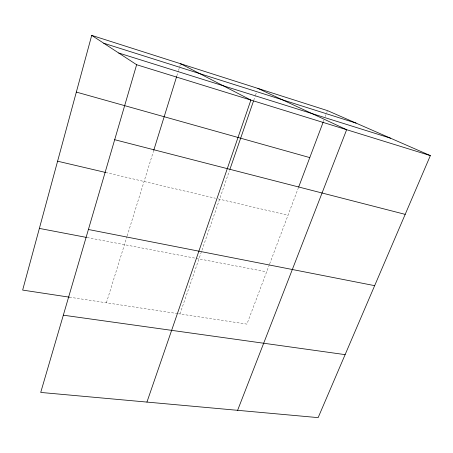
<?xml version="1.0" encoding="UTF-8"?>
<svg xmlns="http://www.w3.org/2000/svg" width="453" height="453" viewBox="0 0 453 453"><rect width="100%" height="100%" fill="white"/><g stroke="black" fill="none" stroke-linecap="round" stroke-linejoin="round"><path stroke-width="0.34" stroke-dasharray="2.27 1.7" d="M106.398 302.797L126.953 236.602M127.163 235.928L153.488 151.138M176.874 75.821L178.329 71.127M178.539 70.453L180.413 64.417M179.949 313.957L229.433 170.696M253.737 100.351L255.339 95.702M255.571 95.039L256.256 93.046M269.388 264.592L246.913 324.116L178.561 313.742M269.637 263.935L298.397 187.746M323.516 121.217L324.014 119.892M325.265 116.585L326.517 113.278M326.766 112.616L327.264 111.291M69.411 297.179L177.87 313.64M87.101 237.531L266.658 271.823M105.634 172.474L215.464 198.25M218.21 198.895L288.006 215.271"/><path stroke-width="0.68" d="M91.716 35.374L136.636 64.722L40.713 392.434L318.142 417.626L430.35 155.606L327.513 110.628L91.716 35.374L22.65 290.084L69.411 297.179M153.697 150.464L176.664 76.489M146.936 402.083L250.888 100.079L180.622 63.748M229.892 169.371L253.504 101.013M298.646 187.089L323.266 121.874M237.615 410.316L346.653 129.705L257.865 88.397M63.324 315.186L345.118 354.637M39.371 228.414L86.404 237.4M88.409 229.495L374.659 285.656M57.599 161.206L105.634 172.474M114.688 139.7L405.186 214.365M76.336 92.084L309.784 157.599M136.636 64.722L430.35 155.606M118.709 53.007L390.548 138.199M103.731 43.222L356.058 123.114"/></g></svg>
